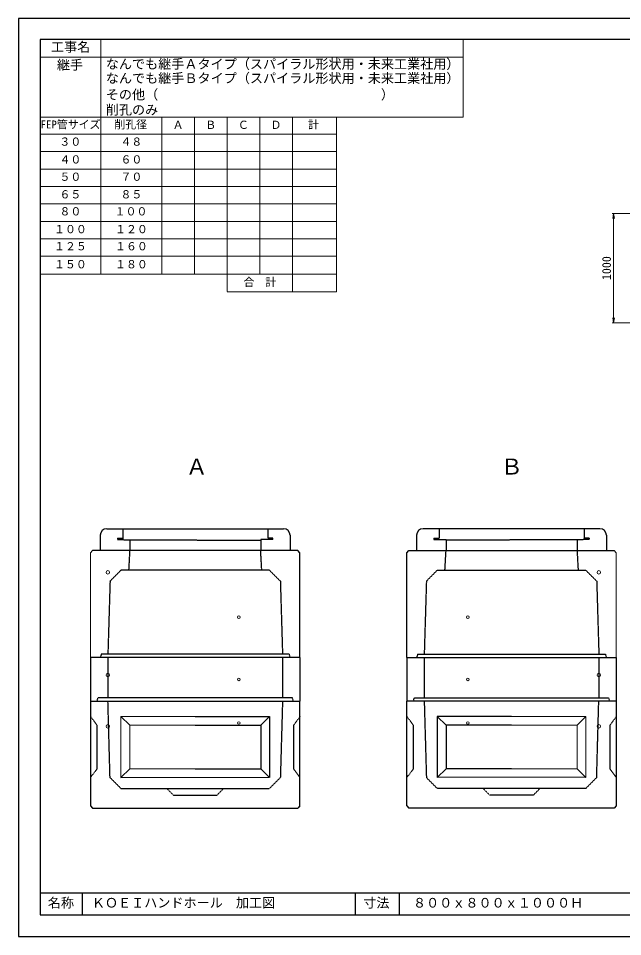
# Model space of a CAD drawing. Units: millimetres, scale not verified. Extents: x -297 to 298, y -210 to 211.
# Drawn here: x -297 to -20.2, y -210 to 210.5 of the extents above; entities that cross this region are included whole.
import ezdxf
from ezdxf.enums import TextEntityAlignment as Align

# ---------------------------------------------------------------- set-up
doc = ezdxf.new("R2010")
doc.units = ezdxf.units.MM
doc.linetypes.add('USER2', pattern=[4.7625, 3.175, -1.5875])
doc.layers.add('0-0', color=7, linetype='Continuous')
for name, color, linetype, lineweight in [('0-1_0', 9, 'Continuous', 25), ('0-2_dims', 7, 'Continuous', 18), ('0-3_pen1実線', 4, 'Continuous', 13), ('0-4_pen2実線', 3, 'Continuous', 13), ('0-5_pen3実線', 7, 'Continuous', 25), ('0-6_pen4実線', 7, 'Continuous', 25), ('0-7_pen2破線', 3, 'USER2', 25), ('0-8_鉄筋', 7, 'Continuous', 25), ('0-9_draw', 7, 'Continuous', 13)]:
    doc.layers.add(name, color=color, linetype=linetype, lineweight=lineweight)
doc.styles.add('ＭＳ ゴシック', font='')
doc.styles.get('ＭＳ ゴシック').set_extended_font_data('MS Gothic')

# ---------------------------------------------------------------- blocks, each defined once
blk = doc.blocks.new('部分図 1')
at = {"layer": '0-1_0'}
blk.add_lwpolyline([(0.1, 0.3), (11898.1, 0.3), (11898.1, 8410.3), (0.1, 8410.3)], close=True, dxfattribs=at)
at = {"layer": '0-2_dims'}
for p, q in [((755.1, 6066.8), (755.1, 8215.2)), ((4075.2, 7506.5), (4075.2, 8215.2)), ((200.1, 8055.5), (4076.2, 8055.5)), ((200.1, 7506.5), (4076.2, 7506.5)), ((1313.17, 6066.8), (1313.17, 7507.2)), ((1313.17, 6066.8), (1313.17, 7506.8)), ((1613.17, 6066.8), (1613.17, 7506.8)), ((1912.17, 5908), (1912.17, 7506.8)), ((2211.17, 6066.8), (2211.17, 7506.8)), ((2511.17, 5906), (2511.17, 7506.8)), ((200.17, 7349), (2913.17, 7349)), ((200.1, 7190), (2913.1, 7190)), ((200.1, 7028.2), (2913.1, 7028.2)), ((200.1, 6870.4), (2913.1, 6870.4)), ((200.1, 6711.4), (2913.1, 6711.4)), ((5818.5, 6623), (5438.5, 6623)), ((5453.5, 6623), (5453.5, 5623)), ((200.1, 6550.4), (2913.1, 6550.4)), ((200.1, 6390.4), (2913.1, 6390.4)), ((200.1, 6231.6), (2913.1, 6231.6)), ((2913.17, 6066.8), (2913.17, 5906.1)), ((1912.17, 5906.1), (2913.17, 5906.1)), ((5818.5, 5623), (5438.5, 5623))]:
    blk.add_line(p, q, dxfattribs=at)
blk.add_lwpolyline([(200.17, 6066.8), (2913.17, 6066.8), (2913.17, 7506.8), (200.17, 7506.8)], close=True, dxfattribs=at)
for points in [[(5461, 6578), (5453.5, 6623), (5446, 6578)], [(5446, 5668), (5453.5, 5623), (5461, 5668)]]:
    blk.add_lwpolyline(points, dxfattribs=at)
at = {"layer": '0-3_pen1実線'}
for p, q in [((2220, 3630.24), (2225.96, 3636.2)), ((3918, 3630.24), (3912.04, 3636.2))]:
    blk.add_line(p, q, dxfattribs=at)
at = {"layer": '0-4_pen2実線'}
for p, q in [((2332, 3648.2), (2332, 3636.2)), ((3806, 3648.2), (3806, 3636.2))]:
    blk.add_line(p, q, dxfattribs=at)
for centre, radius in [((820, 3336.2), 16), ((5318, 3336.2), 16), ((2020, 2926.2), 12), ((4118, 2926.2), 12), ((820, 2396.2), 16), ((2020, 2356.2), 12), ((4118, 2356.2), 12), ((5318, 2396.2), 16), ((820, 1927), 16), ((2020, 1957), 12), ((4118, 1957), 12), ((5318, 1927), 16)]:
    blk.add_circle(centre, radius, dxfattribs=at)
at = {"layer": '0-5_pen3実線'}
for p, q in [((810, 3736.2), (2430, 3736.2)), ((5328, 3736.2), (3708, 3736.2)), ((750, 3676.2), (750, 3536.2)), ((2490, 3676.2), (2490, 3536.2)), ((3648, 3676.2), (3648, 3536.2)), ((5388, 3676.2), (5388, 3536.2)), ((2560, 3536.2), (680, 3536.2)), ((2580, 3516.2), (2560, 3536.2)), ((3558, 3516.2), (3578, 3536.2)), ((3578, 3536.2), (5458, 3536.2)), ((2580, 2556.2), (2580, 3516.2)), ((3558, 2556.2), (3558, 3516.2)), ((2580, 2556.2), (660, 2556.2)), ((2580, 2556.2), (2580, 2156.2)), ((3558, 2556.2), (3558, 2156.2)), ((3558, 2556.2), (5478, 2556.2)), ((660, 2157), (660, 1197)), ((2580, 1197), (2580, 2157)), ((3558, 1197), (3558, 2157)), ((5478, 2157), (5478, 1197)), ((1620, 2017), (2300, 2017)), ((1620, 1937), (2220, 1937)), ((2300, 2017), (2220, 1937)), ((2220, 1937), (2220, 1537)), ((2300, 2017), (2300, 1457)), ((4518, 2017), (3838, 2017)), ((3838, 2017), (3918, 1937)), ((3838, 2017), (3838, 1457)), ((4518, 1937), (3918, 1937)), ((3918, 1937), (3918, 1537)), ((1620, 1537), (2220, 1537)), ((2220, 1537), (2300, 1457)), ((3918, 1537), (3838, 1457)), ((4518, 1537), (3918, 1537)), ((940, 1457), (2297.06, 1459.94)), ((5198, 1457), (3840.94, 1459.94)), ((660, 1197), (680, 1177)), ((2580, 1197), (2560, 1177)), ((3558, 1197), (3578, 1177)), ((5478, 1197), (5458, 1177)), ((680, 1177), (2560, 1177)), ((5458, 1177), (3578, 1177)), ((586.1, 400.3), (586.1, 200.3)), ((3488.1, 400.3), (3488.1, 200.3))]:
    blk.add_line(p, q, dxfattribs=at)
for points in [[(660, 2556.2), (660, 2156.2), (2580, 2156.2)], [(5478, 2556.2), (5478, 2156.2), (3558, 2156.2)]]:
    blk.add_lwpolyline(points, dxfattribs=at)
for centre, start, end in [((810, 3676.2), 90, 180), ((2430, 3676.2), 0, 90), ((3708, 3676.2), 90, 180), ((5328, 3676.2), 0, 90)]:
    blk.add_arc(centre, 60, start, end, dxfattribs=at)
at = {"layer": '0-6_pen4実線'}
for p, q in [((200.1, 400.3), (11709.1, 400.3)), ((3085.4, 400.3), (3085.4, 200.3))]:
    blk.add_line(p, q, dxfattribs=at)
blk.add_lwpolyline([(200.1, 200.3), (11709.1, 200.3), (11709.1, 8215.3), (200.1, 8215.3)], close=True, dxfattribs=at)
at = {"layer": '0-7_pen2破線'}
for p, q in [((956, 3736.2), (956, 3636.2)), ((2284, 3736.2), (2284, 3648.2)), ((3854, 3736.2), (3854, 3648.2)), ((5182, 3736.2), (5182, 3636.2)), ((908, 3648.2), (956, 3648.2)), ((908, 3648.2), (908, 3636.2)), ((908, 3636.2), (2220, 3630.24)), ((1020, 3636.2), (1020, 3536.2)), ((2220, 3636.2), (2220, 3536.2)), ((2332, 3636.2), (2220, 3636.2)), ((2332, 3648.2), (2284, 3648.2)), ((3806, 3648.2), (3854, 3648.2)), ((3806, 3636.2), (3918, 3636.2)), ((5230, 3636.2), (3918, 3630.24)), ((3918, 3636.2), (3918, 3536.2)), ((5118, 3636.2), (5118, 3536.2)), ((5230, 3648.2), (5182, 3648.2)), ((5230, 3648.2), (5230, 3636.2)), ((1020, 3536.2), (1010, 3356.2)), ((2230, 3356.2), (2220, 3536.2)), ((3908, 3356.2), (3918, 3536.2)), ((5118, 3536.2), (5128, 3356.2)), ((840, 3256.2), (940, 3356.2)), ((1620, 3356.2), (940, 3356.2)), ((2300, 3356.2), (1620, 3356.2)), ((2300, 3356.2), (2400, 3256.2)), ((3838, 3356.2), (3738, 3256.2)), ((3838, 3356.2), (4518, 3356.2)), ((4518, 3356.2), (5198, 3356.2)), ((5298, 3256.2), (5198, 3356.2)), ((840, 3256.2), (820, 2586.2)), ((2400, 3256.2), (2420, 2586.2)), ((3738, 3256.2), (3718, 2586.2)), ((5298, 3256.2), (5318, 2586.2)), ((760, 2586.2), (750, 2556.2)), ((1620, 2586.2), (760, 2586.2)), ((820, 2556.2), (820, 2186.2)), ((2480, 2586.2), (1620, 2586.2)), ((2420, 2556.2), (2420, 2186.2)), ((2480, 2586.2), (2490, 2556.2)), ((3658, 2586.2), (3648, 2556.2)), ((3658, 2586.2), (4518, 2586.2)), ((3718, 2556.2), (3718, 2186.2)), ((4518, 2586.2), (5378, 2586.2)), ((5318, 2556.2), (5318, 2186.2)), ((5378, 2586.2), (5388, 2556.2)), ((720, 2156.2), (730, 2186.2)), ((1620, 2186.2), (730, 2186.2)), ((840, 1457), (820.82, 2157)), ((2510, 2186.2), (1620, 2186.2)), ((2520, 2156.2), (2510, 2186.2)), ((3618, 2156.2), (3628, 2186.2)), ((3628, 2186.2), (4518, 2186.2)), ((4518, 2186.2), (5408, 2186.2)), ((5298, 1457), (5317.18, 2157)), ((5418, 2156.2), (5408, 2186.2)), ((660, 2017), (720, 1937)), ((2580, 2017), (2520, 1937)), ((2520, 1937), (2520, 1537)), ((3558, 2017), (3618, 1937)), ((3618, 1937), (3618, 1537)), ((5478, 2017), (5418, 1937)), ((2520, 1537), (2580, 1457)), ((3618, 1537), (3558, 1457)), ((940, 1357), (840, 1457)), ((5198, 1357), (5298, 1457)), ((940, 1357), (2300, 1357)), ((1420, 1297), (1360, 1357)), ((1820, 1297), (1880, 1357)), ((5198, 1357), (3838, 1357)), ((4318, 1297), (4258, 1357)), ((4718, 1297), (4778, 1357)), ((1420, 1297), (1820, 1297)), ((4718, 1297), (4318, 1297))]:
    blk.add_line(p, q, dxfattribs=at)
for points in [[(2420, 2157), (2400, 1457), (2300, 1357)], [(3718, 2157), (3738, 1457), (3838, 1357)], [(720, 1937), (720, 1537), (660, 1457)], [(5418, 1937), (5418, 1537), (5478, 1457)]]:
    blk.add_lwpolyline(points, dxfattribs=at)
at = {"layer": '0-9_draw'}
for p, q in [((660, 3516.2), (680, 3536.2)), ((5478, 3516.2), (5458, 3536.2)), ((660, 3516.2), (660, 2556.2)), ((5478, 3516.2), (5478, 2556.2)), ((940, 2017), (1620, 2017)), ((940, 2017), (940, 1457)), ((940, 2017), (1020, 1937)), ((1020, 1937), (1620, 1937)), ((1020, 1937), (1020, 1537)), ((5198, 2017), (4518, 2017)), ((5118, 1937), (4518, 1937)), ((5198, 2017), (5118, 1937)), ((5118, 1937), (5118, 1537)), ((5198, 2017), (5198, 1457)), ((1020, 1537), (940, 1457)), ((1020, 1537), (1620, 1537)), ((5118, 1537), (4518, 1537)), ((5118, 1537), (5198, 1457))]:
    blk.add_line(p, q, dxfattribs=at)
at = {"layer": '0-2_dims', "style": 'ＭＳ ゴシック'}
for s, height, p in [('工事名', 87.98, (299.1, 8078.2)), ('継手', 87.98, (353.1, 7914.2)), ('なんでも継手Ａタイプ（スパイラル形状用・未来工業社用）\u3000\u3000', 87.98, (801.1, 7922.2)), ('なんでも継手Ｂタイプ（スパイラル形状用・未来工業社用）\u3000\u3000', 87.98, (801.1, 7792.2)), ('その他（\u3000\u3000\u3000\u3000\u3000\u3000\u3000\u3000\u3000\u3000\u3000\u3000\u3000\u3000\u3000\u3000\u3000）', 87.98, (801.1, 7642.2)), ('削孔のみ', 87.98, (801.1, 7503.2)), ('FEP管サイズ', 73.31, (203.17, 7379.9)), ('削孔径', 73.31, (879.17, 7379.9)), ('Ａ', 73.31, (1413.17, 7375.9)), ('Ｂ', 73.31, (1712.17, 7375.9)), ('Ｃ', 73.31, (2011.17, 7375.9)), ('Ｄ', 73.31, (2310.17, 7375.9)), ('計', 73.31, (2654.17, 7378.9)), ('３０', 73.31, (376.17, 7221.9)), ('４８', 73.31, (935.17, 7221.9)), ('４０', 73.31, (377.07, 7058.9)), ('６０', 73.31, (936.07, 7058.9)), ('５０', 73.31, (377.07, 6900.5)), ('７０', 73.31, (936.07, 6900.5)), ('６５', 73.31, (377.07, 6739.5)), ('８５', 73.31, (936.07, 6739.5)), ('８０', 73.31, (377.17, 6583.5)), ('１００', 73.31, (882.17, 6583.5)), ('１００', 73.31, (327.07, 6420.5)), ('１２０', 73.31, (886.07, 6420.5)), ('１２５', 73.31, (327.07, 6264.1)), ('１６０', 73.31, (886.07, 6264.1)), ('１５０', 73.31, (327.07, 6099.1)), ('１８０', 73.31, (886.07, 6099.1)), ('合\u3000計', 73.31, (2063.17, 5935.9))]:
    blk.add_text(s, height=height, dxfattribs=at).set_placement(p, align=Align.BOTTOM_LEFT)
blk.add_text('1000', height=80.65, rotation=90, dxfattribs=at).set_placement((5453, 6013), align=Align.BOTTOM_LEFT)
at = {"layer": '0-5_pen3実線', "style": 'ＭＳ ゴシック'}
for s, p in [('名称', (270.1, 240.3)), ('ＫＯＥＩハンドホール\u3000加工図', (673.1, 240.3)), ('寸法', (3159.3, 240.3)), ('８００ｘ８００ｘ１０００Ｈ', (3615.1, 240.3))]:
    blk.add_text(s, height=87.98, dxfattribs=at).set_placement(p, align=Align.BOTTOM_LEFT)
at = {"layer": '0-8_鉄筋', "style": 'ＭＳ ゴシック'}
for s, p in [('Ａ', (1533.97, 4188.23)), ('Ｂ', (4419.97, 4188.23))]:
    blk.add_text(s, height=146.6, dxfattribs=at).set_placement(p, align=Align.BOTTOM_LEFT)

msp = doc.modelspace()

# ---------------------------------------------------------------- block references
at = {"layer": '0-0', "xscale": 0.05, "yscale": 0.05}
msp.add_blockref('部分図 1', (-297, -210), dxfattribs=at)

doc.saveas('drawing.dxf')
